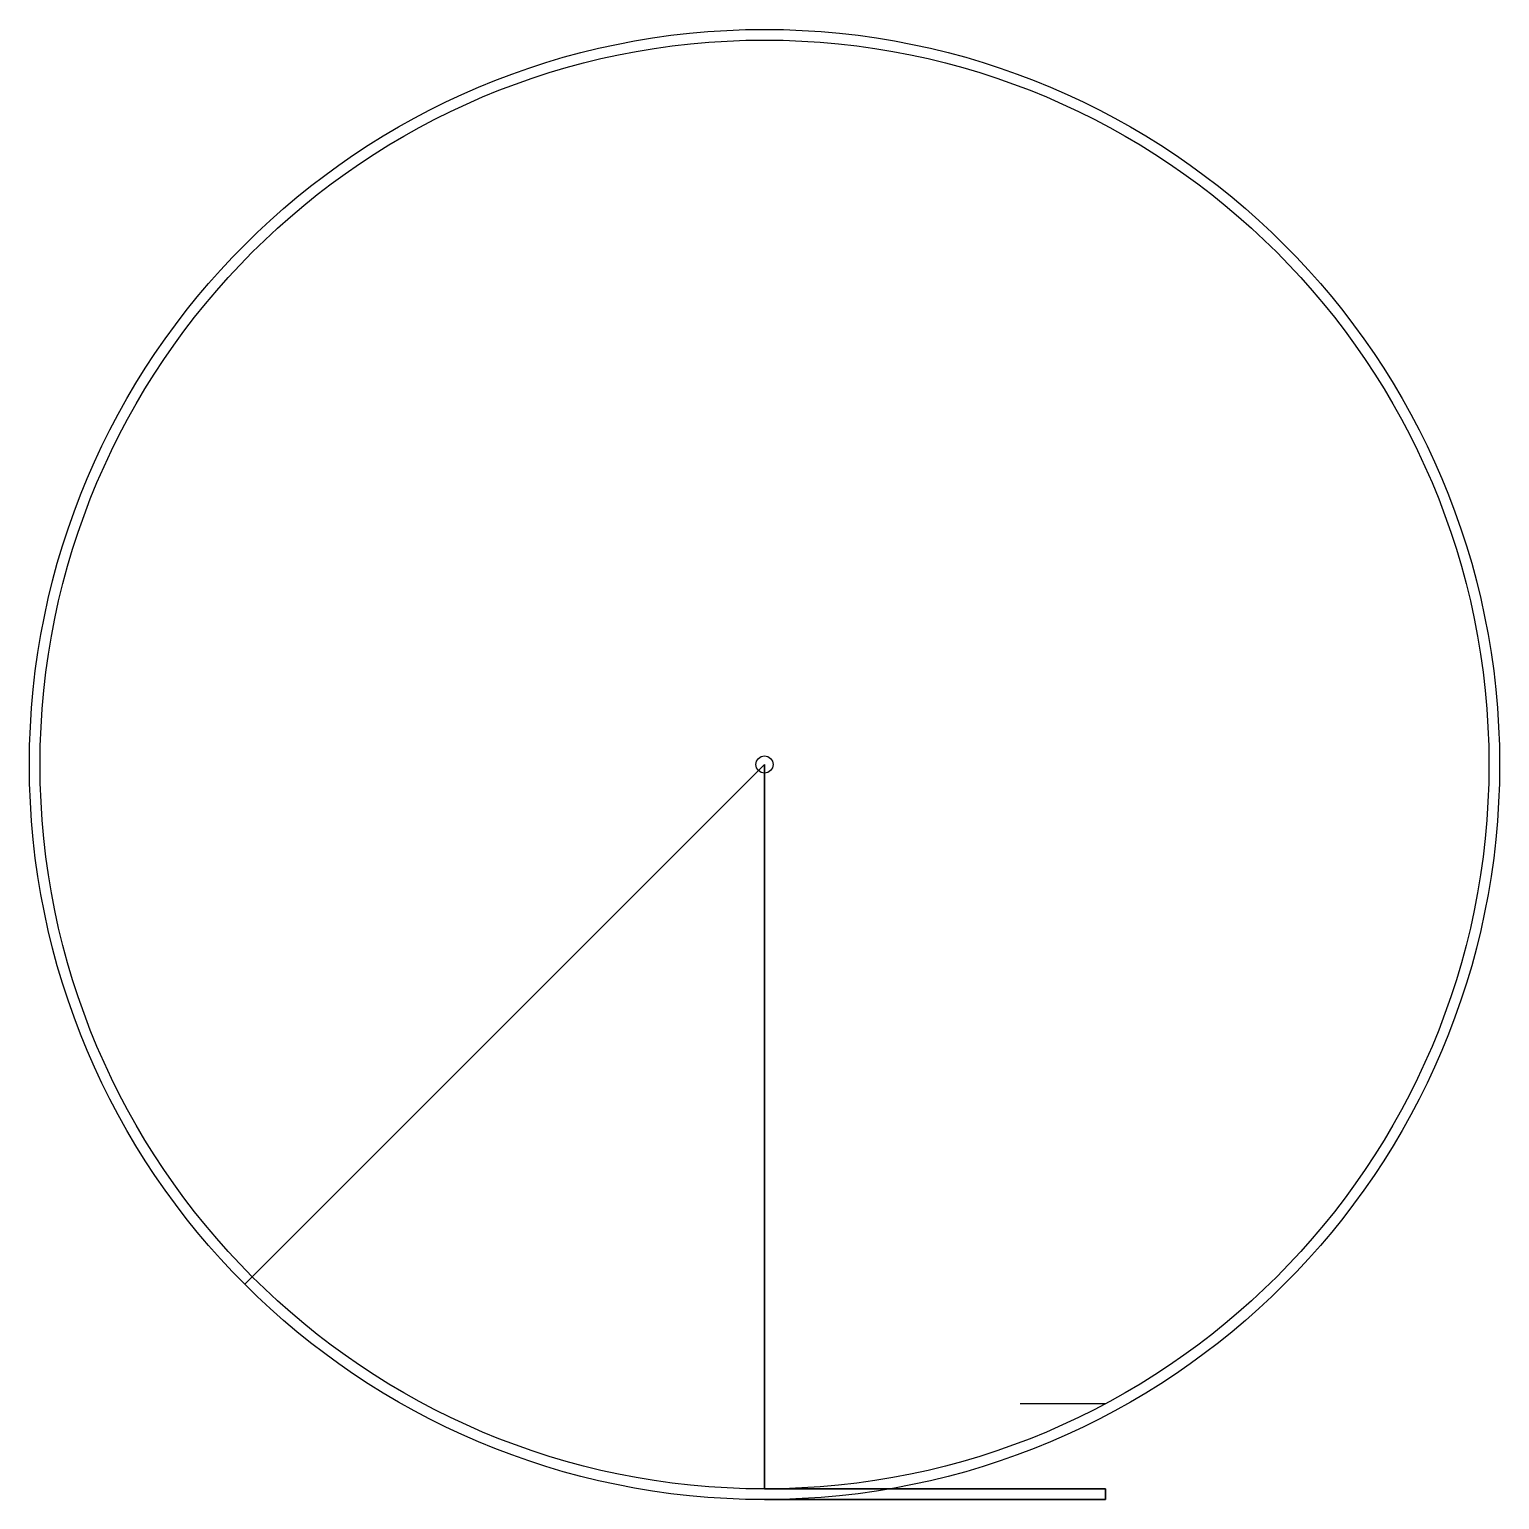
# Model space of a CAD drawing. Header units: inches. Extents: x -11.6 to 5.6, y -1.1 to 16.1.
import ezdxf

# ---------------------------------------------------------------- set-up
doc = ezdxf.new("R2010")
doc.units = ezdxf.units.IN
doc.header["$MEASUREMENT"] = 0

msp = doc.modelspace()

# ---------------------------------------------------------------- linework, layer by layer
for p, q in [((-9.01, 1.49), (-9.099, 1.401)), ((1, 0), (0, 0))]:
    msp.add_line(p, q)
for points in [[(-3, -1), (-3, 7.5), (-9.01, 1.49)], [(-9.01, 1.49), (-3, 7.5), (-3, -1)], [(-3, -1.125), (1, -1.125), (1, -1), (0, -1), (-3, -1)], [(-3, -1), (0, -1), (1, -1), (1, -1.125), (-3, -1.125)]]:
    msp.add_lwpolyline(points)
for radius in [8.625, 8.5, 0.1]:
    msp.add_circle((-3, 7.5), radius)

doc.saveas('drawing.dxf')
